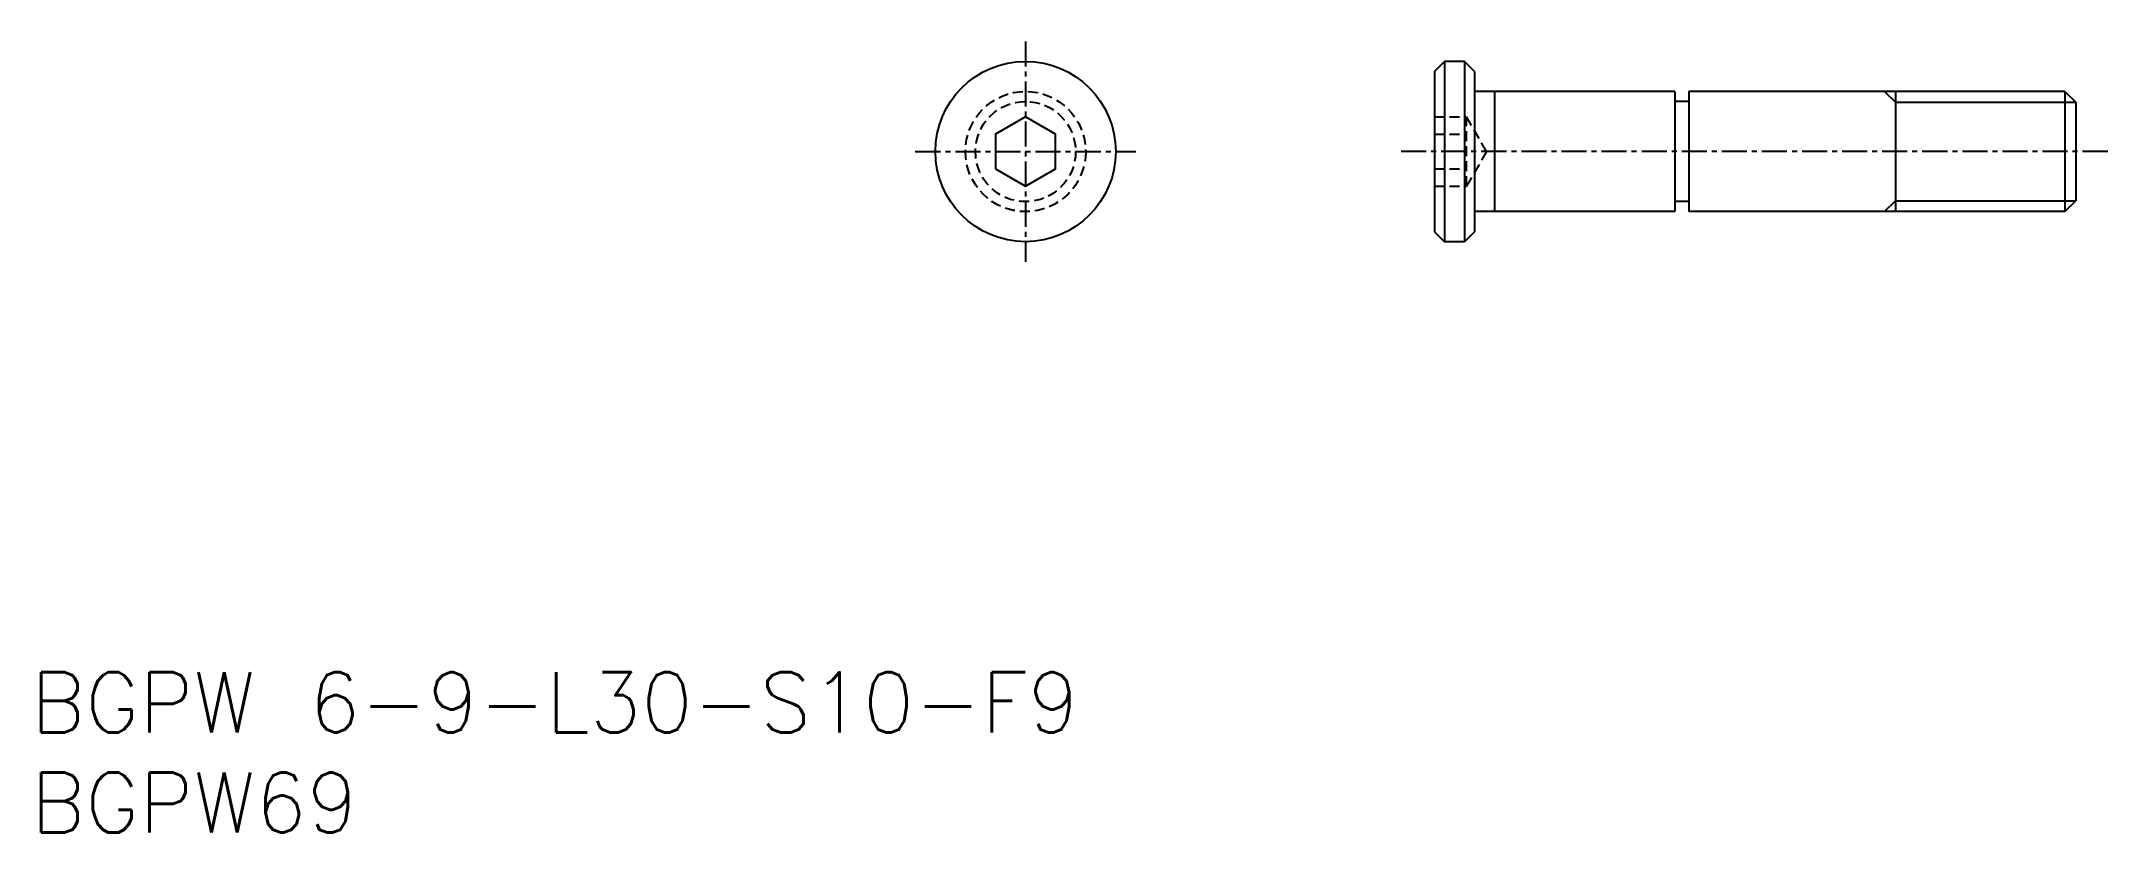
# Model space of a CAD drawing. Extents: x 45 to 148, y 37 to 77.
import ezdxf
from ezdxf.enums import TextEntityAlignment as Align

# ---------------------------------------------------------------- set-up
doc = ezdxf.new("R2010")
doc.units = 0
doc.linetypes.add('CENTER', pattern=[2, 1.25, -0.25, 0.25, -0.25])
doc.linetypes.add('DASHED', pattern=[0.75, 0.5, -0.25])
doc.layers.get('0').update_dxf_attribs({"linetype": 'CONTINUOUS'})
doc.layers.add('CENTER', color=1, linetype='CENTER')
doc.styles.get("Standard").update_dxf_attribs({"font": 'txt.shx', "bigfont": 'extfont.shx'})

msp = doc.modelspace()

# ---------------------------------------------------------------- linework, layer by layer
at = {"color": 7, "linetype": 'CONTINUOUS'}
for p, q in [((114.8, 75.29), (115.3, 75.79)), ((114.8, 75.29), (114.8, 67.29)), ((116.3, 75.79), (115.3, 75.79)), ((115.3, 75.79), (115.3, 66.79)), ((116.8, 75.29), (116.3, 75.79)), ((116.3, 75.79), (116.3, 66.79)), ((116.8, 75.29), (116.8, 67.29)), ((126.8, 74.29), (116.8, 74.29)), ((117.8, 74.29), (117.8, 68.29)), ((126.8, 74.29), (126.8, 68.29)), ((146.26, 74.29), (127.5, 74.29)), ((127.5, 74.29), (127.5, 68.29)), ((137.8, 74.29), (137.8, 68.29)), ((146.26, 74.29), (146.26, 68.29)), ((127.5, 73.79), (126.8, 73.79)), ((146.8, 73.75), (146.8, 68.83)), ((126.8, 68.29), (116.8, 68.29)), ((127.5, 68.79), (126.8, 68.79)), ((146.26, 68.29), (127.5, 68.29)), ((114.8, 67.29), (115.3, 66.79)), ((116.8, 67.29), (116.3, 66.79)), ((116.3, 66.79), (115.3, 66.79))]:
    msp.add_line(p, q, dxfattribs=at)
at = {"color": 3, "linetype": 'CONTINUOUS'}
for p, q in [((137.26, 74.29), (137.8, 73.75)), ((137.8, 73.75), (146.8, 73.75)), ((137.26, 68.29), (137.8, 68.83)), ((137.8, 68.83), (146.8, 68.83))]:
    msp.add_line(p, q, dxfattribs=at)
at = {"linetype": 'CONTINUOUS'}
for p, q in [((146.26, 74.29), (146.8, 73.75)), ((146.26, 68.29), (146.8, 68.83))]:
    msp.add_line(p, q, dxfattribs=at)
at = {"color": 3, "linetype": 'DASHED'}
for p, q in [((114.8, 73.02), (116.4, 73.02)), ((117.4, 71.29), (116.4, 73.02)), ((116.4, 69.56), (116.4, 73.02)), ((114.8, 72.16), (116.4, 72.16)), ((117.4, 71.29), (116.4, 69.56)), ((114.8, 70.43), (116.4, 70.43)), ((114.8, 69.56), (116.4, 69.56))]:
    msp.add_line(p, q, dxfattribs=at)
at = {"color": 7, "linetype": 'CONTINUOUS'}
msp.add_lwpolyline([(92.9, 70.43), (94.4, 69.56), (95.9, 70.43), (95.9, 72.16), (94.4, 73.02), (92.9, 72.16)], close=True, dxfattribs=at)
msp.add_circle((94.4, 71.29), 4.5, dxfattribs=at)
at = {"color": 3, "linetype": 'DASHED'}
for radius in [3, 2.5]:
    msp.add_circle((94.4, 71.29), radius, dxfattribs=at)
at = {"layer": 'CENTER', "color": 1, "linetype": 'CENTER'}
for p, q in [((94.4, 76.79), (94.4, 65.79)), ((88.9, 71.29), (99.9, 71.29)), ((148.39, 71.29), (113.04, 71.29))]:
    msp.add_line(p, q, dxfattribs=at)

# ---------------------------------------------------------------- texts
at = {"color": 7, "linetype": 'CONTINUOUS'}
for s, p in [('BGPW 6-9-L30-S10-F9', (44.78, 43.8)), ('BGPW69', (44.78, 38.8))]:
    msp.add_text(s, height=3, dxfattribs=at).set_placement(p, align=Align.MIDDLE_LEFT)

doc.saveas('drawing.dxf')
